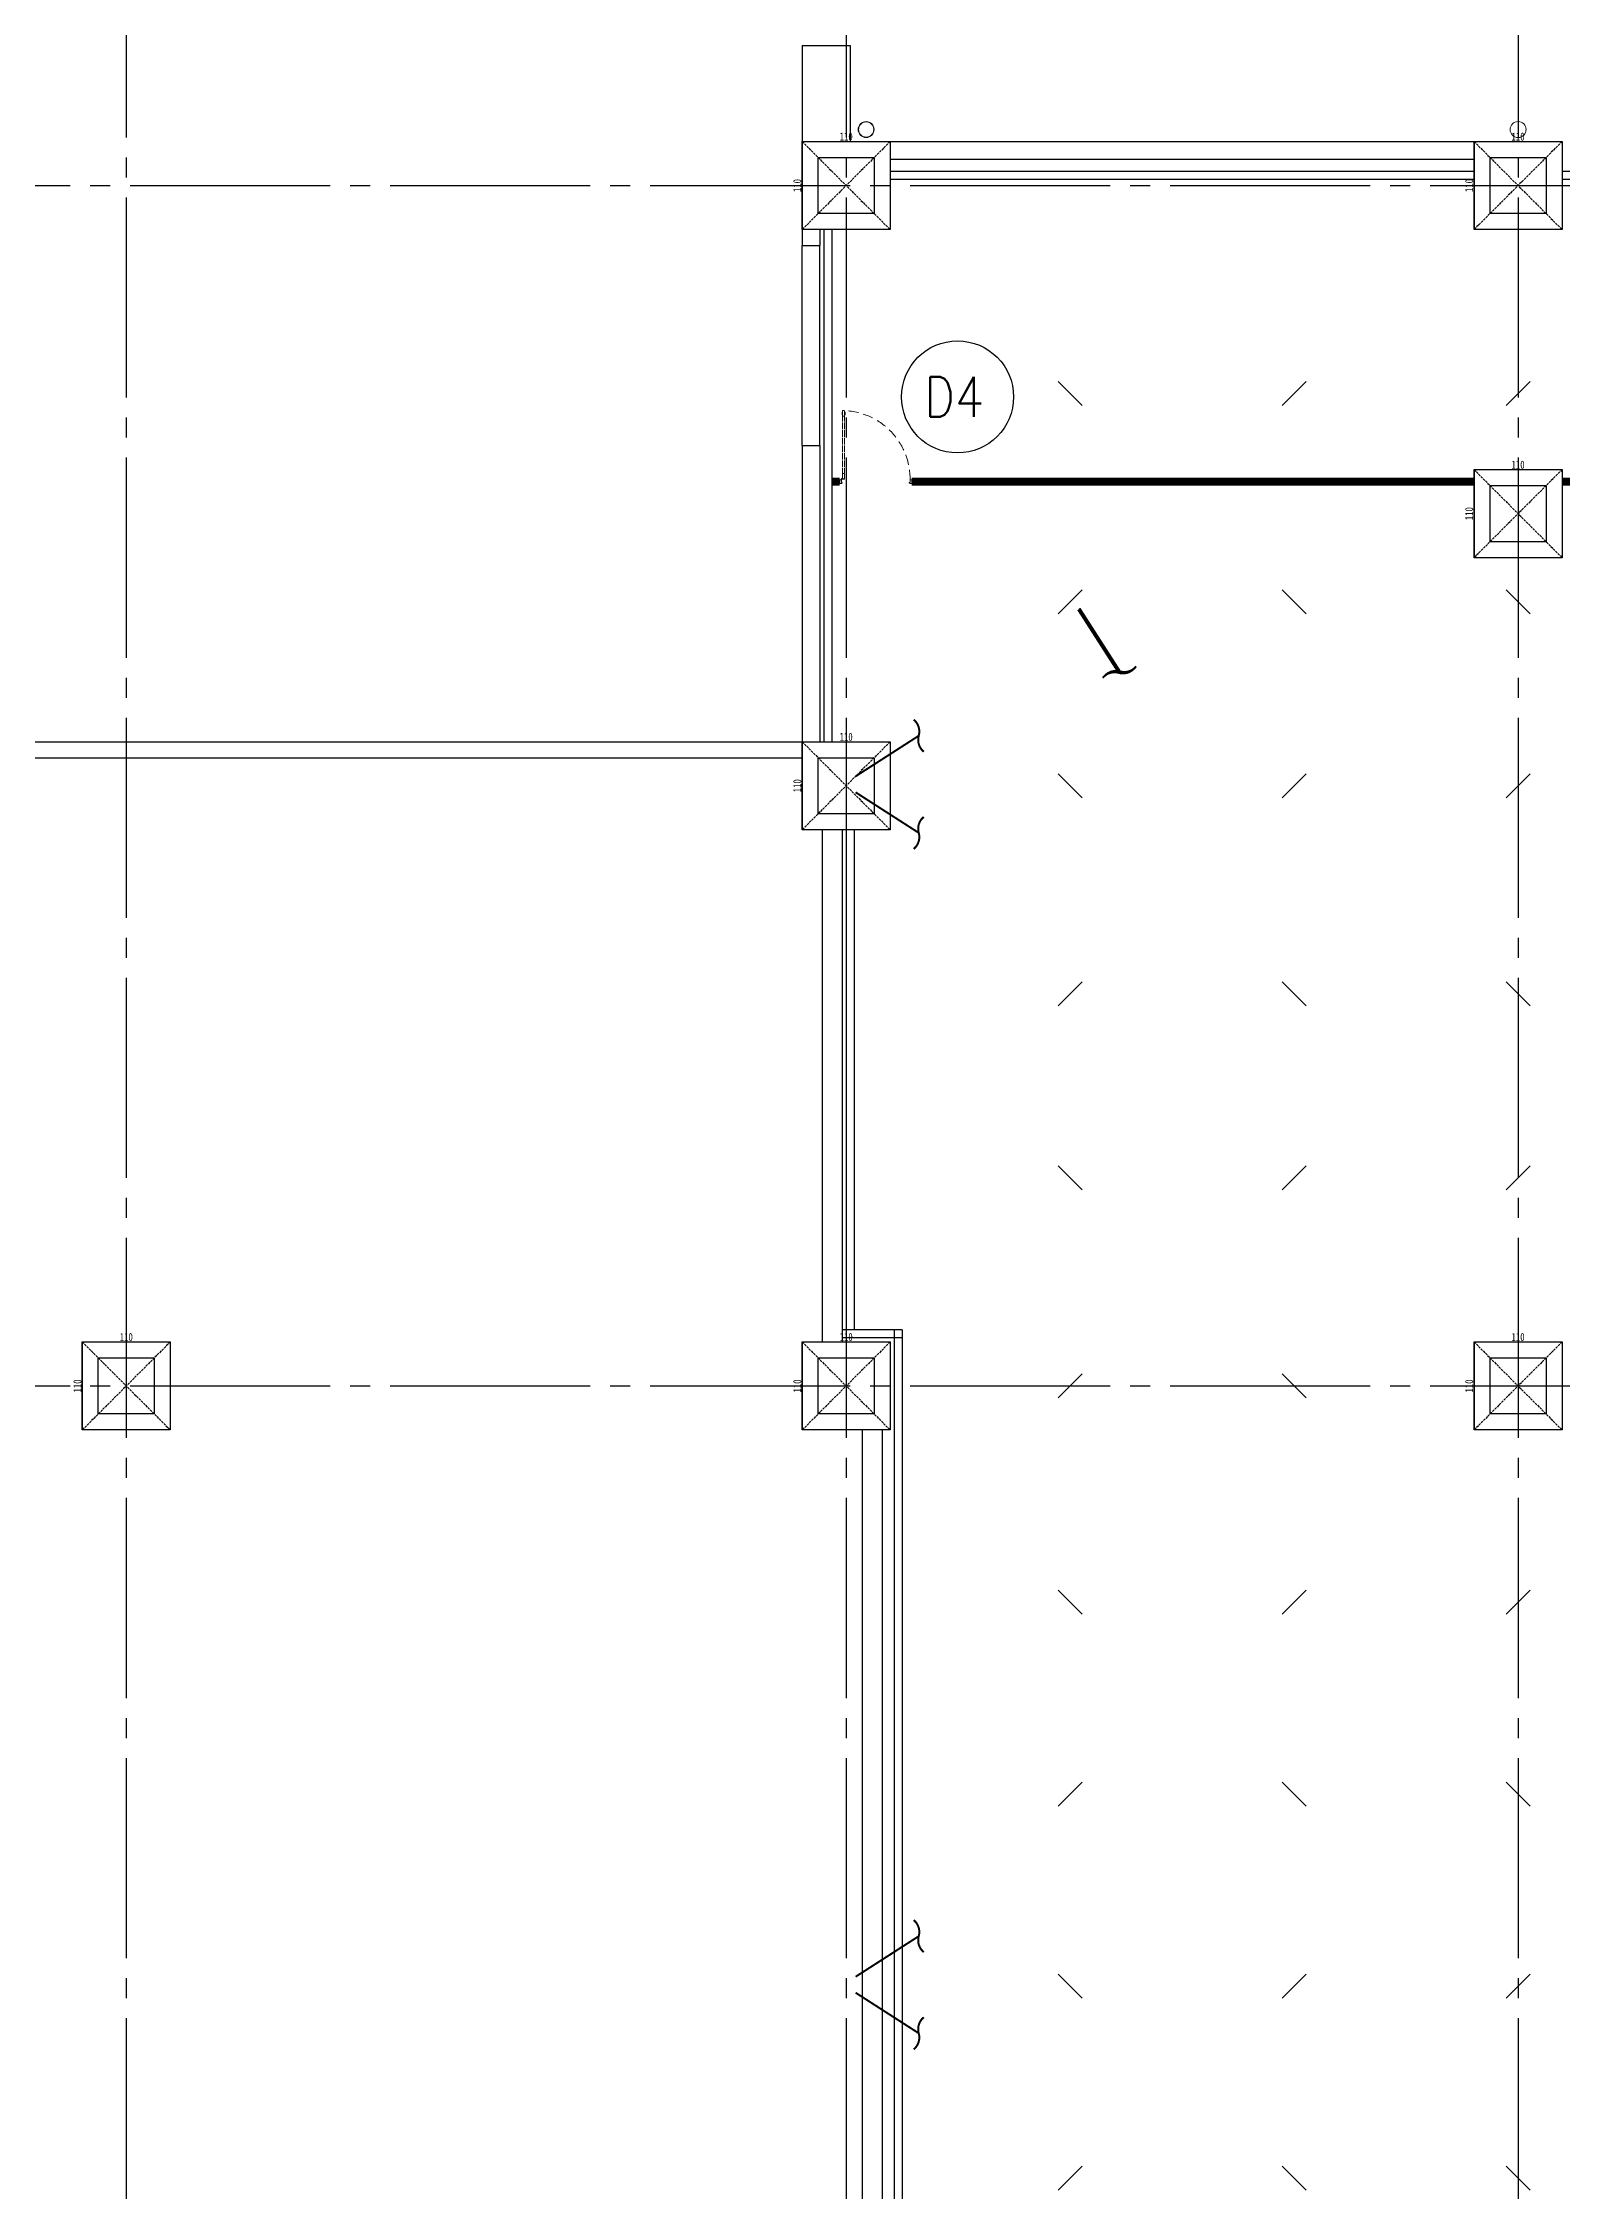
# Model space of a CAD drawing. Header units: millimetres. Extents: x -960 to 39633, y -720 to 12125.
# Drawn here: x 796 to 2695, y 6494 to 9178 of the extents above; entities that cross this region are included whole.
import ezdxf
from ezdxf.enums import TextEntityAlignment as Align

# ---------------------------------------------------------------- set-up
doc = ezdxf.new("R2010")
doc.units = ezdxf.units.MM
doc.header["$LTSCALE"] = 100
for name, pattern in [('188K-SM-03-F05-ARCH-PA-Y2257103$0$DASHED', [19.05, 12.7, -6.35]), ('X-S-FAB-L05$0$COL-CEN-LIN', [3.25, 2.5, -0.25, 0.25, -0.25]), ('X-S-FAB-L05$0$DASHED', [0.75, 0.5, -0.25]), ('X-S-FAB-L05$0$HIDDEN', [0.4, 0.3, -0.1])]:
    doc.linetypes.add(name, pattern=pattern)
for name, color, linetype in [('0-xref', 7, 'Continuous'), ('188K-SM-03-F05-ARCH-PA-Y2257103$0$K-DIivder-3.5', 102, '188K-SM-03-F05-ARCH-PA-Y2257103$0$DASHED'), ('188K-SM-03-F05-ARCH-PA-Y2257103$0$K-TXT', 53, 'Continuous'), ('188K-SM-03-F05-ARCH-PA-Y2257103$0$K-岩棉 2hr 3.5-非抗', 11, 'Continuous'), ('X-S-FAB-L05$0$1_L05平面圖_1_A-OBJE-MEP', 8, 'Continuous'), ('X-S-FAB-L05$0$BEAM', 8, 'Continuous'), ('X-S-FAB-L05$0$BLOCK', 8, 'Continuous'), ('X-S-FAB-L05$0$BR-D', 8, 'X-S-FAB-L05$0$DASHED'), ('X-S-FAB-L05$0$CCL', 8, 'X-S-FAB-L05$0$COL-CEN-LIN'), ('X-S-FAB-L05$0$COL', 8, 'Continuous'), ('X-S-FAB-L05$0$COL-S', 8, 'Continuous'), ('X-S-FAB-L05$0$S-鋼柱', 8, 'Continuous'), ('X-S-FAB-L05$0$WALL-RC', 8, 'Continuous'), ('X-S-FAB-L05$0$斜撐', 8, 'Continuous')]:
    doc.layers.add(name, color=color, linetype=linetype)
doc.layers.add('188K-SM-03-F05-ARCH-PA-Y2257103$0$K-DOOR-鋼板門', color=150, linetype='188K-SM-03-F05-ARCH-PA-Y2257103$0$DASHED', lineweight=9)
doc.layers.add('X-S-FAB-L05$0$XREF', color=8, linetype='Continuous', lineweight=0)
doc.styles.add('188K-SM-03-F05-ARCH-PA-Y2257103$0$Standard', font='txt.shx', dxfattribs={"bigfont": 'chineset.shx'})
doc.styles.add('X-S-FAB-L05$0$DIM', font='', dxfattribs={"width": 0.8})
doc.styles.get('X-S-FAB-L05$0$DIM').set_extended_font_data('MingLiU')
doc.dimstyles.new('X-S-FAB-L05$0$JJP_005_defpoint', dxfattribs={"dimtxt": 20, "dimasz": 0.5, "dimexe": 0.5, "dimexo": 0.5, "dimgap": 0.5, "dimtad": 1, "dimdsep": 46, "dimtxsty": 'X-S-FAB-L05$0$DIM', "dimblk": 'X-S-FAB-L05$0$_None', "dimcen": 10, "dimclrd": 256, "dimclre": 256, "dimclrt": 256, "dimadec": 0, "dimazin": 0, "dimtfac": 1, "dimtix": 1, "dimtmove": 2, "dimatfit": 3, "dimldrblk": 'X-S-FAB-L05$0$_None', "dimfxl": 0.5, "dimtolj": 1, "dimtzin": 0, "dimarcsym": 0})

# ---------------------------------------------------------------- blocks, each defined once
blk = doc.blocks.new('*D173')
at = {"layer": 'DefPoints', "lineweight": -2, "transparency": 16777216}
blk.add_line((0, 0), (110, 0), dxfattribs=at)
at = {"layer": 'DefPoints', "color": 0, "transparency": 16777216}
for p in [(0, 0), (110, 0), (110, 0)]:
    blk.add_point(p, dxfattribs=at)
at = {"layer": 'DefPoints', "transparency": 16777216, "insert": (55, 6.1), "char_height": 10, "attachment_point": 5, "style": 'X-S-FAB-L05$0$DIM'}
blk.add_mtext('\\A1;110', dxfattribs=at)
blk = doc.blocks.new('X-S-FAB-L05$0$_None')
blk = doc.blocks.new('*D174')
at = {"layer": 'DefPoints', "lineweight": -2, "transparency": 16777216}
blk.add_line((0, 0), (0, -110), dxfattribs=at)
at = {"layer": 'DefPoints', "color": 0, "transparency": 16777216}
for p in [(0, 0), (0, -110), (0, -110)]:
    blk.add_point(p, dxfattribs=at)
at = {"layer": 'DefPoints', "transparency": 16777216, "insert": (-6.1, -55), "char_height": 10, "attachment_point": 5, "rotation": 90, "style": 'X-S-FAB-L05$0$DIM'}
blk.add_mtext('\\A1;110', dxfattribs=at)
blk = doc.blocks.new('X-S-FAB-L05$0$斜撐')
at = {"layer": 'X-S-FAB-L05$0$BR-D', "const_width": 0.5}
blk.add_lwpolyline([(962.11, 215.55, -0.296213), (957.95, 215.19, 0.299957), (953.75, 214.85, 0.006918)], format="xyb", dxfattribs=at)
at = {"layer": 'X-S-FAB-L05$0$BR-D', "linetype": 'ByBlock', "const_width": 0.5}
blk.add_lwpolyline([(964.37, 197.57), (957.95, 215.19)], dxfattribs=at)
blk = doc.blocks.new('X-S-FAB-L05$0$SC1')
at = {"layer": 'DefPoints'}
blk.add_line((27925, 8342.1), (27955, 8312.1), dxfattribs=at)
blk = doc.blocks.new('X-S-FAB-L05$0$VC(C)')
at = {"layer": 'X-S-FAB-L05$0$S-鋼柱'}
for p in [(-25860, 412.9), (-25580, 152.9), (-25300, 152.9), (-25860, -77.1), (-25580, -337.1), (-25300, -337.1), (-25860, -567.1), (-25580, -827.1), (-25860, -1097.1), (-25580, -1337.1), (-25300, -1337.1), (-25860, -1577.1), (-25580, -1817.1), (-25300, -1817.1)]:
    blk.add_blockref('X-S-FAB-L05$0$SC1', p, dxfattribs=at)
at = {"layer": 'X-S-FAB-L05$0$S-鋼柱', "rotation": 90}
for p in [(10687.1, -19200), (10967.1, -19200), (10407.1, -19460), (10687.1, -19690), (10967.1, -19690), (10407.1, -19950), (10687.1, -20180), (10967.1, -20180), (10407.1, -20440), (10687.1, -20710), (10967.1, -20710), (10407.1, -20950), (10687.1, -21190), (10967.1, -21190), (10407.1, -21430)]:
    blk.add_blockref('X-S-FAB-L05$0$SC1', p, dxfattribs=at)
at = {"layer": 'X-S-FAB-L05$0$斜撐'}
for p, xscale, yscale, zscale, rotation in [((6577.2, 10492.6), 5, 5, 5, 192.6853631040206), ((6579, 10494.4), 5.000000000000001, 5.000000000000001, 5.000000000000001, 192.6853631040205), ((-210.8, 12749), 5.000000000000002, 5.000000000000002, 5.000000000000002, 282.6853631040207), ((-210.8, 3754.6), -5, 5, 5, 257.3146368959793), ((-210.8, 11249), 5.000000000000002, 5.000000000000002, 5.000000000000002, 282.6853631040207), ((-210.8, 2254.6), -5, 5, 5, 257.3146368959793)]:
    blk.add_blockref('X-S-FAB-L05$0$斜撐', p, dxfattribs=dict(at, xscale=xscale, yscale=yscale, zscale=zscale, rotation=rotation))
blk = doc.blocks.new('188K-SM-03-F05-ARCH-PA-Y2257103$0$單開鋼板-900x1700')
at = {"ltscale": 0.005}
for p, q in [((3.5, 81.5), (3.5, 10.4)), ((3.5, 10.4), (3.5, 81.5)), ((3.5, 81.5), (3.5, 81.5)), ((5.9, 10.4), (5.9, 81.5)), ((5.9, 81.5), (6, 81.5)), ((6, 81.5), (6, 10.4)), ((6.1, 86.9), (6.7, 86.9)), ((6.1, 83.5), (6.1, 86.9)), ((6.7, 83.5), (6.1, 83.5)), ((6.7, 86.9), (6.7, 83.5)), ((0, 2), (0, -2)), ((2, 2.3), (0.3, 2.3)), ((2.1, -1), (2.1, 2.2)), ((3.5, 10.4), (3.5, 10.4)), ((6, 10.4), (5.9, 10.4)), ((87.9, -1), (87.9, 2.2)), ((88, 2.3), (89.7, 2.3)), ((90, 2), (90, -2)), ((0.3, -2.3), (2, -2.3)), ((2, -2.3), (3.1, -1.6)), ((2.6, -1), (2.1, -1)), ((2.5, -1.2), (2.5, -1.1)), ((2.5, -1.1), (2.6, -1.1)), ((3, -1.2), (2.5, -1.2)), ((3.1, -1), (2.9, -1)), ((2.9, -1.1), (3, -1.1)), ((3, -1.1), (3, -1.2)), ((3.1, -1.4), (3.1, -1.1)), ((86.9, -1), (87.1, -1)), ((86.9, -1.4), (86.9, -1.1)), ((88, -2.3), (86.9, -1.6)), ((87, -1.1), (87, -1.2)), ((87.1, -1.1), (87, -1.1)), ((87, -1.2), (87.5, -1.2)), ((87.4, -1), (87.9, -1)), ((87.5, -1.1), (87.4, -1.1)), ((87.5, -1.2), (87.5, -1.1)), ((89.7, -2.3), (88, -2.3))]:
    blk.add_line(p, q, dxfattribs=at)
for points in [[(3.3, 83.5), (3.3, 86.9), (2.8, 86.9), (2.8, 83.5)], [(6.1, 81.7), (6.1, 88.7), (3.3, 88.7), (3.3, 81.7)], [(2.3, -0.4), (2.3, 2.9), (2.1, 2.9), (2.1, -0.4)], [(5.9, 3.6), (2.8, 3.6), (2.8, 3.4), (5.9, 3.4)], [(6.1, 3.2), (6.1, 10.1), (3.3, 10.1), (3.3, 3.2)]]:
    blk.add_lwpolyline(points, close=True, dxfattribs=at)
for points in [[(3.4, 81.7), (3.4, 80.9, 0.158507), (3.4, 80.9), (3.4, 80.8, 0.72636), (3.5, 80.8), (3.5, 80.9, 0.414214), (3.5, 80.9, -0.414214), (3.4, 80.9), (3.4, 81.4, -0.414214), (3.5, 81.5), (3.8, 81.5, 0.414214), (3.8, 81.5), (3.8, 81.5, 0.414214), (3.8, 81.5), (3.5, 81.5, -0.414214), (3.4, 81.5), (3.4, 81.7, -0.414214), (3.5, 81.7), (4.7, 81.7), (4.7, 81.7), (4.7, 81.7), (6, 81.7, -0.414214), (6, 81.7), (6, 81.5, -0.414214), (6, 81.5), (5.7, 81.5, 0.414214), (5.7, 81.5), (5.7, 81.5, 0.414214), (5.7, 81.5), (6, 81.5, -0.414214), (6, 81.4), (6, 80.9, -0.414214), (6, 80.9), (6, 80.9, 0.414214), (6, 80.9), (6, 80.8, 0.72636), (6, 80.8), (6.1, 80.9, 0.158507), (6.1, 80.9), (6.1, 81.7, 0.414214), (6.1, 81.8), (3.4, 81.8, 0.414214)], [(4.7, 10.1), (4.7, 10.1), (3.5, 10.1, -0.414214), (3.4, 10.2), (3.4, 10.3, -0.414214), (3.5, 10.3), (3.8, 10.3, 0.414214), (3.8, 10.3), (3.8, 10.3, 0.414214), (3.8, 10.4), (3.5, 10.4, -0.414214), (3.4, 10.4), (3.4, 10.9, -0.414214), (3.5, 10.9), (3.5, 10.9, 0.414214), (3.5, 10.9), (3.5, 11, 0.72636), (3.4, 11), (3.4, 10.9, 0.158507), (3.4, 10.9), (3.4, 10.1, 0.414214), (3.4, 10.1), (6, 10.1, 0.414214), (6.1, 10.1), (6.1, 10.9, 0.158507), (6.1, 10.9), (6, 11, 0.72636), (6, 11), (6, 10.9, 0.414214), (6, 10.9, -0.414214), (6, 10.9), (6, 10.4, -0.414214), (6, 10.4), (5.7, 10.4, 0.414214), (5.7, 10.3), (5.7, 10.3, 0.414214), (5.7, 10.3), (6, 10.3, -0.414214), (6, 10.3), (6, 10.2, -0.414214), (6, 10.1), (4.7, 10.1)]]:
    blk.add_lwpolyline(points, format="xyb", close=True, dxfattribs=at)
at = {"linetype": '188K-SM-03-F05-ARCH-PA-Y2257103$0$DASHED', "ltscale": 0.01}
blk.add_arc((2.4, 3.3), 85.5, 359.2774, 87.5065, dxfattribs=at)
at = {"ltscale": 0.005}
for centre, major_axis, start_param, end_param in [((0.3, 2), (0.246, -0.246), 2.356194, 3.926991), ((2, 2.2), (0.0738, -0.0738), 7.068583, 8.63938), ((88, 2.2), (-0.0738, -0.0738), -2.356194, -0.785398), ((89.7, 2), (-0.246, -0.246), 2.356194, 3.926991), ((0.3, -2), (-0.246, -0.246), 5.497787, 7.068583), ((2.6, -1.1), (-0.0246, -0.0246), 0.785398, 3.926991), ((2.9, -1.1), (-0.0246, -0.0246), 3.926991, 7.068583), ((3.1, -1.1), (0.0246, -0.0246), 7.068583, 8.63938), ((2.9, -1.4), (0.148, -0.148), 6.162283, 7.068583), ((86.9, -1.1), (-0.0246, -0.0246), -2.356194, -0.785398), ((87.1, -1.4), (-0.148, -0.148), -0.785398, 0.120903), ((87.1, -1.1), (0.0246, -0.0246), -0.785398, 2.356194), ((87.4, -1.1), (0.0246, -0.0246), 2.356194, 5.497787), ((89.7, -2), (0.246, -0.246), -0.785398, 0.785398)]:
    blk.add_ellipse(centre, major_axis=major_axis, ratio=1, start_param=start_param, end_param=end_param, dxfattribs=at)
at = {"ltscale": 0.005, "extrusion": (0, 0, -1)}
blk.add_ellipse((2.4, 3.3), major_axis=(-0.344, 0.344), ratio=1, start_param=5.497787, end_param=11.780972, dxfattribs=at)
blk = doc.blocks.new('188K-SM-03-F05-ARCH-PA-Y2257103')
at = {"layer": '188K-SM-03-F05-ARCH-PA-Y2257103$0$K-DIivder-3.5', "linetype": 'ByBlock', "ltscale": 2, "const_width": 10, "elevation": 0}
for points in [[(1782, 8630), (1792, 8630)], [(1882, 8630), (2585, 8630)], [(2695, 8630), (4165.1, 8630)]]:
    blk.add_lwpolyline(points, dxfattribs=at)
at = {"layer": '188K-SM-03-F05-ARCH-PA-Y2257103$0$K-TXT'}
blk.add_circle((1939.3, 8735.9, 0), 70, dxfattribs=at)
at = {"layer": '188K-SM-03-F05-ARCH-PA-Y2257103$0$K-岩棉 2hr 3.5-非抗'}
for p, q in [((2585, 9017.5, 0), (1855, 9017.5, 0)), ((2585, 9007.5, 0), (1855, 9007.5, 0)), ((3425, 9017.5, 0), (2695, 9017.5, 0)), ((3425, 9007.5, 0), (2695, 9007.5, 0)), ((1772, 8945, 0), (1772, 8305)), ((1782, 8945, 0), (1782, 8305, 0)), ((1800, 8195, 0), (1800, 7570, 0)), ((1810, 8195, 0), (1810, 7570, 0)), ((1870, 7570, 0), (1795, 7570, 0)), ((1860, 7570, 0), (1860, -7.5, 0)), ((1870, 7570, 0), (1870, -7.5, 0)), ((1870, 7560, 0), (1795, 7560, 0))]:
    blk.add_line(p, q, dxfattribs=at)
at = {"layer": '188K-SM-03-F05-ARCH-PA-Y2257103$0$K-DOOR-鋼板門'}
blk.add_blockref('188K-SM-03-F05-ARCH-PA-Y2257103$0$單開鋼板-900x1700', (1792, 8630, 0), dxfattribs=at)
at = {"layer": '188K-SM-03-F05-ARCH-PA-Y2257103$0$K-TXT', "style": '188K-SM-03-F05-ARCH-PA-Y2257103$0$Standard', "width": 0.85}
blk.add_text('D4', height=50, dxfattribs=at).set_placement((1934.9, 8735.9, 0), align=Align.MIDDLE)
blk = doc.blocks.new('*U58')
at = {"layer": 'DefPoints', "linetype": 'X-S-FAB-L05$0$HIDDEN', "ltscale": 0.1}
for p, q in [((110, 0), (0, -110)), ((0, 0), (110, -110))]:
    blk.add_line(p, q, dxfattribs=at)
at = {"layer": 'X-S-FAB-L05$0$COL', "ltscale": 0.1}
blk.add_lwpolyline([(0, 0), (110, 0), (110, -110), (0, -110)], close=True, dxfattribs=at)
at = {"layer": 'DefPoints'}
dim = blk.add_linear_dim(base=(0, -110), p1=(0, 0), p2=(0, -110), angle=90, dimstyle='X-S-FAB-L05$0$JJP_005_defpoint', override={"dimtxt": 10}, dxfattribs=at)
dim.commit()
dim.dimension.update_dxf_attribs({"geometry": '*D174', "text_midpoint": (-6.067, -55)})
dim = blk.add_linear_dim(base=(110, 0), p1=(0, 0), p2=(110, 0), dimstyle='X-S-FAB-L05$0$JJP_005_defpoint', override={"dimtxt": 10}, dxfattribs=at)
dim.commit()
dim.dimension.update_dxf_attribs({"geometry": '*D173', "text_midpoint": (55, 6.067)})
blk = doc.blocks.new('X-S-FAB-L05$0$FAB2-L05')
at = {"layer": 'X-S-FAB-L05$0$CCL'}
for p, q in [((-25260, 11005), (-25260, 0)), ((-24360, 11005), (-24360, 0)), ((-23520, 11005), (-23520, 0)), ((-26880, 9720), (1210, 9720)), ((-26880, 8220), (1210, 8220))]:
    blk.add_line(p, q, dxfattribs=at)
at = {"layer": 'X-S-FAB-L05$0$COL-S'}
for points in [[(-24395, 9755), (-24325, 9755), (-24325, 9685), (-24395, 9685)], [(-23555, 9755), (-23485, 9755), (-23485, 9685), (-23555, 9685)], [(-23555, 9345), (-23485, 9345), (-23485, 9275), (-23555, 9275)], [(-24395, 9005), (-24325, 9005), (-24325, 8935), (-24395, 8935)], [(-25295, 8255), (-25225, 8255), (-25225, 8185), (-25295, 8185)], [(-24395, 8255), (-24325, 8255), (-24325, 8185), (-24395, 8185)], [(-23555, 8255), (-23485, 8255), (-23485, 8185), (-23555, 8185)]]:
    blk.add_lwpolyline(points, close=True, dxfattribs=at)
at = {"layer": 'X-S-FAB-L05$0$BEAM'}
for p in [(-24415, 9775), (-23575, 9775), (-23575, 9365), (-24415, 9025), (-25315, 8275), (-24415, 8275), (-23575, 8275)]:
    blk.add_blockref('*U58', p, dxfattribs=at)
blk = doc.blocks.new('X-S-FAB-L05')
at = {"layer": 'X-S-FAB-L05$0$1_L05平面圖_1_A-OBJE-MEP', "color": 8, "lineweight": 0, "ltscale": 10, "flags": 128}
blk.add_lwpolyline([(1834.5, 9070, 1), (1815.5, 9070, 1)], format="xyb", close=True, dxfattribs=at)
at = {"layer": 'X-S-FAB-L05$0$1_L05平面圖_1_A-OBJE-MEP', "color": 8, "lineweight": 0, "ltscale": 10}
for centre in [(1825, 9070), (2640, 9070)]:
    blk.add_circle(centre, 10, dxfattribs=at)
at = {"layer": 'X-S-FAB-L05$0$COL-S'}
for points in [[(1765, 9035), (1835, 9035), (1835, 8965), (1765, 8965)], [(2605, 9035), (2675, 9035), (2675, 8965), (2605, 8965)], [(2605, 8625), (2675, 8625), (2675, 8555), (2605, 8555)], [(1765, 8285), (1835, 8285), (1835, 8215), (1765, 8215)], [(865, 7535), (935, 7535), (935, 7465), (865, 7465)], [(1765, 7535), (1835, 7535), (1835, 7465), (1765, 7465)], [(2605, 7535), (2675, 7535), (2675, 7465), (2605, 7465)]]:
    blk.add_lwpolyline(points, close=True, dxfattribs=at)
at = {"layer": 'X-S-FAB-L05$0$WALL-RC'}
for p, q in [((1745, 9175), (1805, 9175)), ((1745, 9175), (1745, 9055)), ((1805, 9175), (1805, 9055)), ((1855, 9055), (2585, 9055)), ((1855, 9033), (2585, 9033)), ((1745, 8945), (1745, 8925)), ((1767, 8945), (1767, 8925)), ((1745, 8925), (1767, 8925)), ((1745, 8675), (1745, 8925)), ((1767, 8675), (1767, 8925)), ((1745, 8675), (1745, 8305)), ((1745, 8675), (1767, 8675)), ((1767, 8675), (1767, 8305)), ((55, 8305), (1745, 8305)), ((55, 8285), (1745, 8285)), ((1770, 8195), (1770, 7555)), ((1795, 8195), (1795, 7555)), ((1820, 7445), (1820, 6055)), ((1845, 7445), (1845, 6055))]:
    blk.add_line(p, q, dxfattribs=at)
at = {"layer": 'X-S-FAB-L05$0$BEAM'}
for p in [(1745, 9055), (2585, 9055), (2585, 8645), (1745, 8305), (845, 7555), (1745, 7555), (2585, 7555)]:
    blk.add_blockref('*U58', p, dxfattribs=at)
at = {"layer": 'X-S-FAB-L05$0$BLOCK'}
blk.add_blockref('X-S-FAB-L05$0$FAB2-L05', (26160, -720), dxfattribs=at)
at = {"layer": 'X-S-FAB-L05$0$XREF'}
blk.add_blockref('X-S-FAB-L05$0$VC(C)', (0, 0), dxfattribs=at)

msp = doc.modelspace()

# ---------------------------------------------------------------- block references
msp.add_blockref('188K-SM-03-F05-ARCH-PA-Y2257103', (0, 0))
at = {"layer": '0-xref'}
msp.add_blockref('X-S-FAB-L05', (0, 0), dxfattribs=at)

doc.saveas('drawing.dxf')
